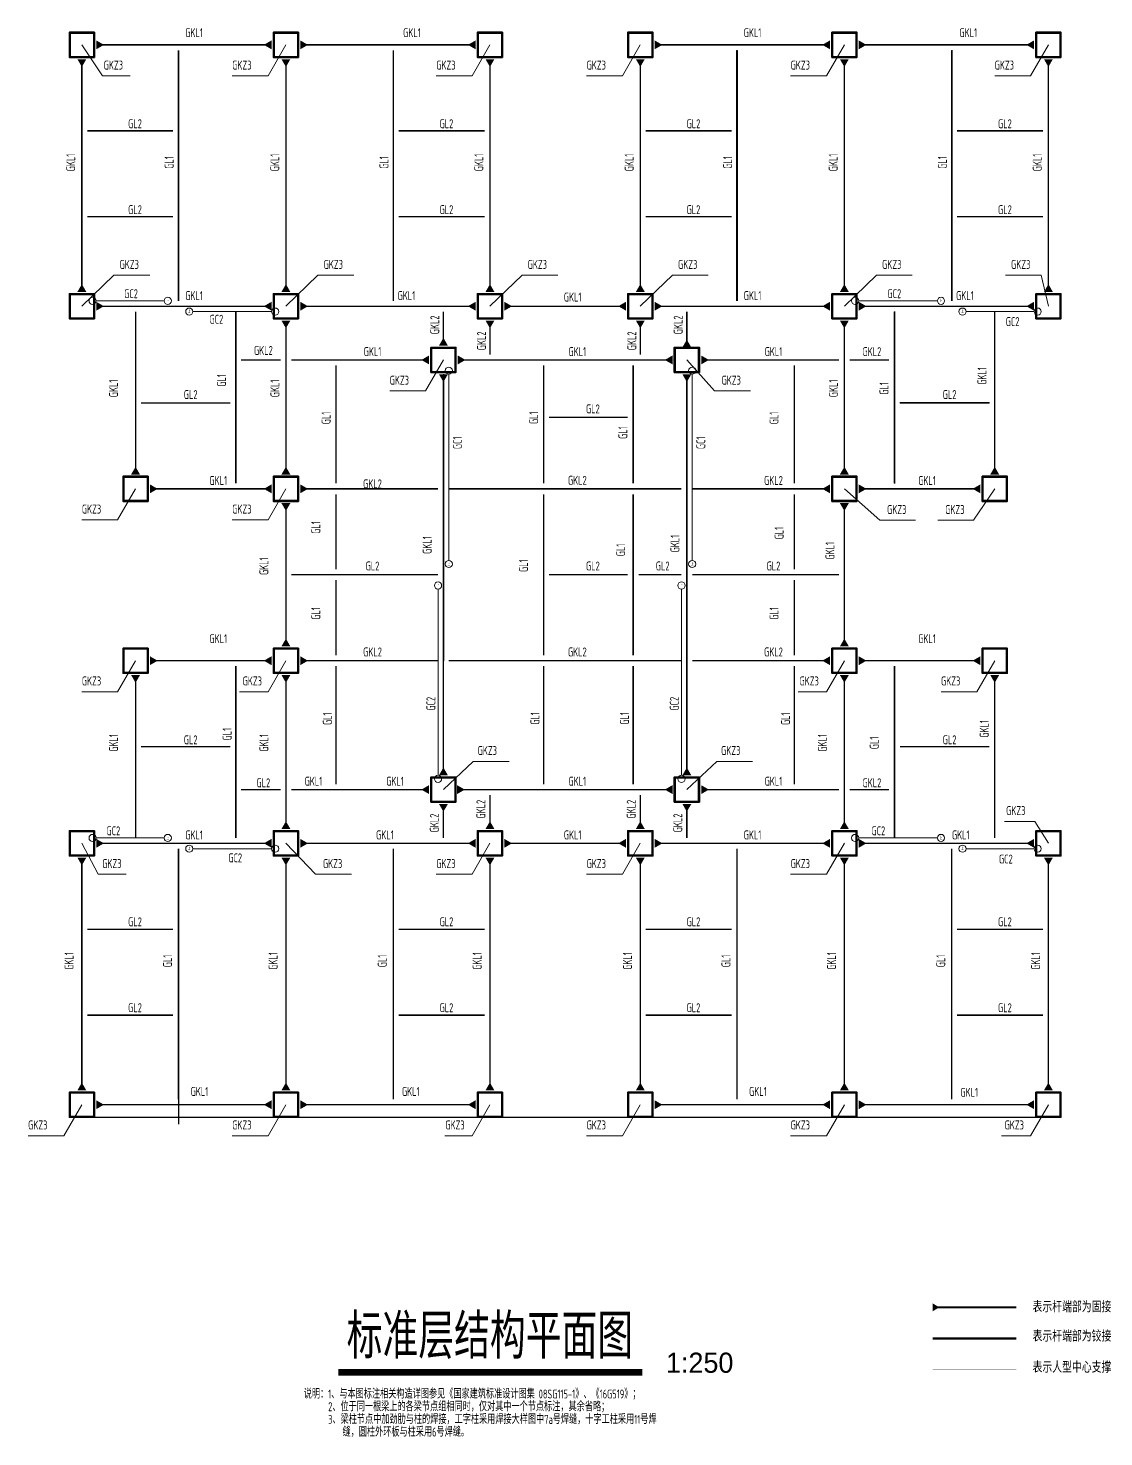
# Model space of a CAD drawing. Extents: x 31132 to 885236, y 345273 to 1212165.
# Drawn here: x 855188 to 885236, y 345273 to 384614 of the extents above; entities that cross this region are included whole.
import ezdxf
from ezdxf.enums import TextEntityAlignment as Align

# ---------------------------------------------------------------- set-up
doc = ezdxf.new("R2010")
doc.units = 0
doc.header["$LTSCALE"] = 1000
doc.linetypes.add('2', pattern=[30, 9, -6, 9, -6])
doc.linetypes.add('虚线', pattern=[500, 300, -200])
doc.layers.get('0').update_dxf_attribs({"linetype": 'CONTINUOUS'})
for name, color, linetype in [('TEXT', 7, 'CONTINUOUS'), ('图名', 7, 'CONTINUOUS'), ('实线', 7, 'CONTINUOUS'), ('支撑构件', 6, '2'), ('文字', 7, 'CONTINUOUS'), ('钢柱', 2, 'CONTINUOUS')]:
    doc.layers.add(name, color=color, linetype=linetype)
for name, color, linetype, lineweight in [('砼柱', 2, 'CONTINUOUS', 35), ('说明', 7, 'CONTINUOUS', 18), ('钢支撑', 211, 'CONTINUOUS', 18)]:
    doc.layers.add(name, color=color, linetype=linetype, lineweight=lineweight)
doc.styles.add('FS', font='')
doc.styles.add('TSSD_Rein', font='tssdeng.shx', dxfattribs={"width": 0.7, "bigfont": 'hztxt.shx'})
doc.styles.add('样式 1', font='yjkeng.shx', dxfattribs={"width": 0.7, "height": 250, "bigfont": 'yjkchn.shx'})
doc.styles.get('FS').set_extended_font_data('Structure Fonts')

msp = doc.modelspace()

# ---------------------------------------------------------------- hatches: boundary and pattern name
at = {"layer": '实线', "linetype": 'Continuous', "lineweight": -3}
for points in [[(857088.3, 384023.62), (857088.3, 384273.62), (857304.81, 384148.62)], [(861988.3, 384273.62), (861988.3, 384023.62), (861771.79, 384148.62)], [(862788.3, 384023.62), (862788.3, 384273.62), (863004.81, 384148.62)], [(867688.3, 384273.62), (867688.3, 384023.62), (867471.79, 384148.62)], [(872688.3, 384023.62), (872688.3, 384273.62), (872904.81, 384148.62)], [(877588.3, 384273.62), (877588.3, 384023.62), (877371.79, 384148.62)], [(878388.3, 384023.62), (878388.3, 384273.62), (878604.81, 384148.62)], [(883288.3, 384273.62), (883288.3, 384023.62), (883071.79, 384148.62)], [(856563.3, 383748.62), (856813.3, 383748.62), (856688.3, 383532.12)], [(862263.3, 383748.62), (862513.3, 383748.62), (862388.3, 383532.12)], [(867963.3, 383748.62), (868213.3, 383748.62), (868088.3, 383532.12)], [(872163.3, 383748.62), (872413.3, 383748.62), (872288.3, 383532.12)], [(877863.3, 383748.62), (878113.3, 383748.62), (877988.3, 383532.12)], [(883563.3, 383748.62), (883813.3, 383748.62), (883688.3, 383532.12)], [(856813.3, 377248.62), (856563.3, 377248.62), (856688.3, 377465.13)], [(862513.3, 377248.62), (862263.3, 377248.62), (862388.3, 377465.13)], [(868213.3, 377248.62), (867963.3, 377248.62), (868088.3, 377465.13)], [(872413.3, 377248.62), (872163.3, 377248.62), (872288.3, 377465.13)], [(878113.3, 377248.62), (877863.3, 377248.62), (877988.3, 377465.13)], [(883813.3, 377248.62), (883563.3, 377248.62), (883688.3, 377465.13)], [(857088.3, 376723.62), (857088.3, 376973.62), (857304.81, 376848.62)], [(861988.3, 376973.62), (861988.3, 376723.62), (861771.79, 376848.62)], [(862788.3, 376723.62), (862788.3, 376973.62), (863004.81, 376848.62)], [(867688.3, 376973.62), (867688.3, 376723.62), (867471.79, 376848.62)], [(868488.3, 376723.62), (868488.3, 376973.62), (868704.81, 376848.62)], [(871888.3, 376973.62), (871888.3, 376723.62), (871671.79, 376848.62)], [(872688.3, 376723.62), (872688.3, 376973.62), (872904.81, 376848.62)], [(877588.3, 376973.62), (877588.3, 376723.62), (877371.79, 376848.62)], [(878388.3, 376723.62), (878388.3, 376973.62), (878604.81, 376848.62)], [(883288.3, 376973.62), (883288.3, 376723.62), (883071.79, 376848.62)], [(862263.3, 376448.62), (862513.3, 376448.62), (862388.3, 376232.12)], [(867963.3, 376448.62), (868213.3, 376448.62), (868088.3, 376232.12)], [(872163.3, 376448.62), (872413.3, 376448.62), (872288.3, 376232.12)], [(877863.3, 376448.62), (878113.3, 376448.62), (877988.3, 376232.12)], [(866913.3, 375748.62), (866663.3, 375748.62), (866788.3, 375965.13)], [(873713.3, 375698.62), (873463.3, 375698.62), (873588.3, 375915.13)], [(866388.3, 375473.62), (866388.3, 375223.62), (866171.79, 375348.62)], [(867188.3, 375223.62), (867188.3, 375473.62), (867404.81, 375348.62)], [(873188.3, 375473.62), (873188.3, 375223.62), (872971.79, 375348.62)], [(873988.3, 375223.62), (873988.3, 375473.62), (874204.81, 375348.62)], [(866663.3, 374948.62), (866913.3, 374948.62), (866788.3, 374732.12)], [(873463.3, 374948.62), (873713.3, 374948.62), (873588.3, 374732.12)], [(858313.3, 372148.62), (858063.3, 372148.62), (858188.3, 372365.13)], [(862513.3, 372148.62), (862263.3, 372148.62), (862388.3, 372365.13)], [(878113.3, 372148.62), (877863.3, 372148.62), (877988.3, 372365.13)], [(882313.3, 372148.62), (882063.3, 372148.62), (882188.3, 372365.13)], [(858588.3, 371623.62), (858588.3, 371873.62), (858804.81, 371748.62)], [(861988.3, 371873.62), (861988.3, 371623.62), (861771.79, 371748.62)], [(862788.3, 371623.62), (862788.3, 371873.62), (863004.81, 371748.62)], [(877588.3, 371873.62), (877588.3, 371623.62), (877371.79, 371748.62)], [(878388.3, 371623.62), (878388.3, 371873.62), (878604.81, 371748.62)], [(881788.3, 371873.62), (881788.3, 371623.62), (881571.79, 371748.62)], [(862263.3, 371348.62), (862513.3, 371348.62), (862388.3, 371132.12)], [(877863.3, 371348.62), (878113.3, 371348.62), (877988.3, 371132.12)], [(862513.3, 367348.62), (862263.3, 367348.62), (862388.3, 367565.13)], [(878113.3, 367348.62), (877863.3, 367348.62), (877988.3, 367565.13)], [(858588.3, 366823.62), (858588.3, 367073.62), (858804.81, 366948.62)], [(861988.3, 367073.62), (861988.3, 366823.62), (861771.79, 366948.62)], [(862788.3, 366823.62), (862788.3, 367073.62), (863004.81, 366948.62)], [(877588.3, 367073.62), (877588.3, 366823.62), (877371.79, 366948.62)], [(878388.3, 366823.62), (878388.3, 367073.62), (878604.81, 366948.62)], [(881788.3, 367073.62), (881788.3, 366823.62), (881571.79, 366948.62)], [(858063.3, 366548.62), (858313.3, 366548.62), (858188.3, 366332.12)], [(862263.3, 366548.62), (862513.3, 366548.62), (862388.3, 366332.12)], [(877863.3, 366548.62), (878113.3, 366548.62), (877988.3, 366332.12)], [(882063.3, 366548.62), (882313.3, 366548.62), (882188.3, 366332.12)], [(866913.3, 363748.62), (866663.3, 363748.62), (866788.3, 363965.13)], [(873713.3, 363748.62), (873463.3, 363748.62), (873588.3, 363965.13)], [(866388.3, 363473.62), (866388.3, 363223.62), (866171.79, 363348.62)], [(867168.3, 363223.62), (867168.3, 363473.62), (867384.81, 363348.62)], [(873188.3, 363473.62), (873188.3, 363223.62), (872971.79, 363348.62)], [(873988.3, 363223.62), (873988.3, 363473.62), (874204.81, 363348.62)], [(866663.3, 362948.62), (866913.3, 362948.62), (866788.3, 362732.12)], [(873463.3, 362948.62), (873713.3, 362948.62), (873588.3, 362732.12)], [(862513.3, 362248.62), (862263.3, 362248.62), (862388.3, 362465.13)], [(868213.3, 362248.62), (867963.3, 362248.62), (868088.3, 362465.13)], [(872413.3, 362248.62), (872163.3, 362248.62), (872288.3, 362465.13)], [(878113.3, 362248.62), (877863.3, 362248.62), (877988.3, 362465.13)], [(857088.3, 361723.62), (857088.3, 361973.62), (857304.81, 361848.62)], [(861988.3, 361973.62), (861988.3, 361723.62), (861771.79, 361848.62)], [(862788.3, 361723.62), (862788.3, 361973.62), (863004.81, 361848.62)], [(867688.3, 361973.62), (867688.3, 361723.62), (867471.79, 361848.62)], [(868488.3, 361723.62), (868488.3, 361973.62), (868704.81, 361848.62)], [(871888.3, 361973.62), (871888.3, 361723.62), (871671.79, 361848.62)], [(872688.3, 361723.62), (872688.3, 361973.62), (872904.81, 361848.62)], [(877588.3, 361973.62), (877588.3, 361723.62), (877371.79, 361848.62)], [(878388.3, 361723.62), (878388.3, 361973.62), (878604.81, 361848.62)], [(883288.3, 361973.62), (883288.3, 361723.62), (883071.79, 361848.62)], [(856563.3, 361448.62), (856813.3, 361448.62), (856688.3, 361232.12)], [(862263.3, 361448.62), (862513.3, 361448.62), (862388.3, 361232.12)], [(867963.3, 361448.62), (868213.3, 361448.62), (868088.3, 361232.12)], [(872163.3, 361448.62), (872413.3, 361448.62), (872288.3, 361232.12)], [(877863.3, 361448.62), (878113.3, 361448.62), (877988.3, 361232.12)], [(883563.3, 361448.62), (883813.3, 361448.62), (883688.3, 361232.12)], [(856813.3, 354948.62), (856563.3, 354948.62), (856688.3, 355165.13)], [(862513.3, 354948.62), (862263.3, 354948.62), (862388.3, 355165.13)], [(868213.3, 354948.62), (867963.3, 354948.62), (868088.3, 355165.13)], [(872413.3, 354948.62), (872163.3, 354948.62), (872288.3, 355165.13)], [(878113.3, 354948.62), (877863.3, 354948.62), (877988.3, 355165.13)], [(883813.3, 354948.62), (883563.3, 354948.62), (883688.3, 355165.13)], [(857088.3, 354423.62), (857088.3, 354673.62), (857304.81, 354548.62)], [(861988.3, 354673.62), (861988.3, 354423.62), (861771.79, 354548.62)], [(862788.3, 354423.62), (862788.3, 354673.62), (863004.81, 354548.62)], [(867688.3, 354673.62), (867688.3, 354423.62), (867471.79, 354548.62)], [(872688.3, 354423.62), (872688.3, 354673.62), (872904.81, 354548.62)], [(877588.3, 354673.62), (877588.3, 354423.62), (877371.79, 354548.62)], [(878388.3, 354423.62), (878388.3, 354673.62), (878604.81, 354548.62)], [(883288.3, 354673.62), (883288.3, 354423.62), (883071.79, 354548.62)]]:
    msp.add_hatch(color=4, dxfattribs=at).paths.add_polyline_path(points)

# ---------------------------------------------------------------- linework, layer by layer
at = {"color": 4, "linetype": 'ByBlock'}
for p, q in [((859388.3, 354698.62), (859388.3, 354002.67)), ((856338.3, 354198.62), (884038.3, 354198.62))]:
    msp.add_line(p, q, dxfattribs=at)
at = {"color": 4, "linetype": 'ByBlock', "const_width": 40}
for points in [[(857088.3, 384148.62), (861988.3, 384148.62)], [(867688.3, 384148.62), (862788.3, 384148.62)], [(877588.3, 384148.62), (872688.3, 384148.62)], [(878388.3, 384148.62), (883288.3, 384148.62)], [(856688.3, 377248.62), (856688.3, 383748.62)], [(862388.3, 377248.62), (862388.3, 383748.62)], [(868088.3, 377248.62), (868088.3, 383748.62)], [(872288.3, 377248.62), (872288.3, 383748.62)], [(877988.3, 377248.62), (877988.3, 383748.62)], [(883688.3, 377248.62), (883688.3, 383748.62)], [(857088.3, 376848.62), (861988.3, 376848.62)], [(858188.3, 372148.62), (858188.3, 376698.62)], [(867688.3, 376848.62), (862788.3, 376848.62)], [(866788.3, 375748.62), (866788.3, 376698.62)], [(871888.3, 376848.62), (868488.3, 376848.62)], [(877588.3, 376848.62), (872688.3, 376848.62)], [(873588.3, 375748.62), (873588.3, 376698.62)], [(878388.3, 376848.62), (883288.3, 376848.62)], [(882188.3, 372148.62), (882188.3, 376698.62)], [(862388.3, 372148.62), (862388.3, 376448.62)], [(868088.3, 375498.62), (868088.3, 376448.62)], [(872288.3, 375498.62), (872288.3, 376448.62)], [(877988.3, 372148.62), (877988.3, 376448.62)], [(866388.3, 375348.62), (862538.3, 375348.62)], [(873188.3, 375348.62), (867188.3, 375348.62)], [(873988.3, 375348.62), (877838.3, 375348.62)], [(866788.3, 363748.62), (866788.3, 374948.62)], [(873588.3, 363748.62), (873588.3, 374948.62)], [(858588.3, 371748.62), (861988.3, 371748.62)], [(862788.3, 371748.62), (866638.3, 371748.62)], [(877588.3, 371748.62), (873738.3, 371748.62)], [(878388.3, 371748.62), (881788.3, 371748.62)], [(862388.3, 367348.62), (862388.3, 371348.62)], [(877988.3, 367348.62), (877988.3, 371348.62)], [(858588.3, 366948.62), (861988.3, 366948.62)], [(862788.3, 366948.62), (866638.3, 366948.62)], [(877588.3, 366948.62), (873738.3, 366948.62)], [(878388.3, 366948.62), (881788.3, 366948.62)], [(858188.3, 361998.62), (858188.3, 366548.62)], [(862388.3, 362248.62), (862388.3, 366548.62)], [(877988.3, 362248.62), (877988.3, 366548.62)], [(882188.3, 361998.62), (882188.3, 366548.62)], [(866388.3, 363348.62), (862538.3, 363348.62)], [(873188.3, 363348.62), (867188.3, 363348.62)], [(868088.3, 362248.62), (868088.3, 363198.62)], [(872288.3, 362248.62), (872288.3, 363198.62)], [(873988.3, 363348.62), (877838.3, 363348.62)], [(866788.3, 361998.62), (866788.3, 362948.62)], [(873588.3, 361998.62), (873588.3, 362948.62)], [(857088.3, 361848.62), (861988.3, 361848.62)], [(867688.3, 361848.62), (862788.3, 361848.62)], [(871888.3, 361848.62), (868488.3, 361848.62)], [(877588.3, 361848.62), (872688.3, 361848.62)], [(878388.3, 361848.62), (883288.3, 361848.62)], [(856688.3, 354948.62), (856688.3, 361448.62)], [(862388.3, 354948.62), (862388.3, 361448.62)], [(868088.3, 354948.62), (868088.3, 361448.62)], [(872288.3, 354948.62), (872288.3, 361448.62)], [(877988.3, 354948.62), (877988.3, 361448.62)], [(883688.3, 354948.62), (883688.3, 361448.62)], [(857088.3, 354548.62), (861988.3, 354548.62)], [(867688.3, 354548.62), (862788.3, 354548.62)], [(877588.3, 354548.62), (872688.3, 354548.62)], [(878388.3, 354548.62), (883288.3, 354548.62)]]:
    msp.add_lwpolyline(points, dxfattribs=at)
at = {"color": 3, "linetype": 'ByBlock', "const_width": 40}
for points in [[(859388.3, 383998.62), (859388.3, 376998.62)], [(865388.3, 383998.62), (865388.3, 376998.62)], [(856838.3, 381748.62), (859238.3, 381748.62)], [(865538.3, 381748.62), (867938.3, 381748.62)], [(872438.3, 381748.62), (874838.3, 381748.62)], [(881138.3, 381748.62), (883538.3, 381748.62)], [(859238.3, 379348.62), (856838.3, 379348.62)], [(867938.3, 379348.62), (865538.3, 379348.62)], [(874838.3, 379348.62), (872438.3, 379348.62)], [(883538.3, 379348.62), (881138.3, 379348.62)], [(860988.3, 371898.62), (860988.3, 376698.62)], [(879388.3, 376698.62), (879388.3, 371898.62)], [(862238.3, 375348.62), (861138.3, 375348.62)], [(878138.3, 375348.62), (879238.3, 375348.62)], [(863788.3, 375198.62), (863788.3, 371898.62)], [(869588.3, 375198.62), (869588.3, 371898.62)], [(872088.3, 375198.62), (872088.3, 371898.62)], [(876588.3, 375198.62), (876588.3, 371898.62)], [(860838.3, 374148.62), (858338.3, 374148.62)], [(879538.3, 374148.62), (882038.3, 374148.62)], [(869738.3, 373748.62), (871938.3, 373748.62)], [(863788.3, 371598.62), (863788.3, 369498.62)], [(866938.3, 371748.62), (873438.3, 371748.96)], [(869588.3, 371598.62), (869588.3, 367098.62)], [(872088.3, 371598.62), (872088.3, 367098.62)], [(876588.3, 371598.62), (876588.3, 369498.62)], [(866638.3, 369348.62), (862538.3, 369348.62)], [(863788.3, 369198.62), (863788.3, 367098.62)], [(871938.3, 369348.62), (869738.3, 369348.62)], [(873438.3, 369348.62), (872238.3, 369348.62)], [(873738.3, 369348.62), (877838.3, 369348.62)], [(876588.3, 369198.62), (876588.3, 367098.62)], [(860988.3, 361998.62), (860988.3, 366798.62)], [(863788.3, 366798.62), (863788.3, 363498.62)], [(866938.3, 366948.62), (873438.3, 366948.62)], [(869588.3, 366798.62), (869588.3, 363498.62)], [(872088.3, 366798.62), (872088.3, 363498.62)], [(876588.3, 366798.62), (876588.3, 363498.62)], [(879388.3, 366798.62), (879388.3, 361998.62)], [(860838.3, 364548.62), (858338.3, 364548.62)], [(879538.3, 364548.62), (882038.3, 364548.62)], [(861138.3, 363348.62), (862238.3, 363348.62)], [(879238.3, 363348.62), (878138.3, 363348.62)], [(859388.3, 361698.62), (859388.3, 354698.62)], [(865388.3, 361698.62), (865388.3, 354698.62)], [(874988.3, 361698.62), (874988.3, 354698.62)], [(880988.3, 361698.62), (880988.3, 354698.62)], [(856838.3, 359448.62), (859238.3, 359448.62)], [(865538.3, 359448.62), (867938.3, 359448.62)], [(872438.3, 359448.62), (874838.3, 359448.62)], [(881138.3, 359448.62), (883538.3, 359448.62)], [(859238.3, 357048.62), (856838.3, 357048.62)], [(867938.3, 357048.62), (865538.3, 357048.62)], [(874838.3, 357048.62), (872438.3, 357048.62)], [(883538.3, 357048.62), (881138.3, 357048.62)]]:
    msp.add_lwpolyline(points, dxfattribs=at)
at = {"layer": '图名', "const_width": 187.5}
msp.add_lwpolyline([(863852.24, 347072.51), (872341.25, 347072.51)], dxfattribs=at)
at = {"layer": '实线', "color": 3, "linetype": 'Continuous', "lineweight": -3}
for p, q in [((874988.3, 383998.62), (874988.3, 381748.62)), ((880988.3, 383998.62), (880988.3, 381748.62)), ((874988.3, 379348.62), (874988.3, 376998.62)), ((880988.3, 379348.62), (880988.3, 376998.62)), ((879388.3, 376698.62), (879388.3, 375348.62)), ((879388.3, 374148.62), (879388.3, 371898.62)), ((882038.3, 374148.62), (879538.3, 374148.62))]:
    msp.add_line(p, q, dxfattribs=at)
at = {"layer": '实线', "color": 4, "linetype": 'Continuous', "lineweight": -3}
for p, q in [((866788.3, 374948.62), (866788.3, 371759.62)), ((866788.3, 371759.62), (866788.3, 369348.62)), ((866788.3, 369348.62), (866788.3, 366948.62))]:
    msp.add_line(p, q, dxfattribs=at)
at = {"layer": '实线', "color": 3, "linetype": 'Continuous', "lineweight": -3}
for points, const_width in [([(874988.3, 383998.62), (874988.3, 376998.62)], 50), ([(880988.3, 383998.62), (880988.3, 376998.62)], 50), ([(880452.55, 348022.06), (882796.3, 348022.06)], 62.5)]:
    msp.add_lwpolyline(points, dxfattribs=dict(at, const_width=const_width))
at = {"layer": '实线', "color": 4, "linetype": 'Continuous', "lineweight": -3}
msp.add_lwpolyline([(880452.55, 348889.17, 225, 0, 0), (880640.05, 348889.17, 125, 125, 0)], format="xyseb", dxfattribs=at)
at = {"layer": '实线', "color": 4, "linetype": 'Continuous', "lineweight": -3, "const_width": 62.5}
msp.add_lwpolyline([(880452.55, 348889.17), (882796.3, 348889.17)], dxfattribs=at)
at = {"layer": '支撑构件', "ltscale": 0.01, "const_width": 5.62}
msp.add_lwpolyline([(882796.3, 347159.7), (880452.55, 347159.7)], dxfattribs=at)
at = {"layer": '文字', "lineweight": 18}
for p, q in [((856688.3, 384148.62), (857266.02, 383282.6)), ((862388.3, 384148.62), (861888.3, 383282.6)), ((868088.3, 384148.62), (867588.3, 383282.6)), ((872288.3, 384148.62), (871788.3, 383282.6)), ((877988.3, 384148.62), (877488.3, 383282.6)), ((883688.3, 384148.62), (883188.3, 383282.6)), ((858041.05, 383282.6), (857266.02, 383282.6)), ((861888.3, 383282.6), (860888.3, 383282.6)), ((867588.3, 383282.6), (866588.3, 383282.6)), ((871788.3, 383282.6), (870788.3, 383282.6)), ((877488.3, 383282.6), (876488.3, 383282.6)), ((883188.3, 383282.6), (882188.3, 383282.6)), ((856688.3, 376848.62), (857583.41, 377712.54)), ((858583.41, 377712.54), (857583.41, 377712.54)), ((862388.3, 376848.62), (863283.41, 377712.54)), ((864283.41, 377712.54), (863283.41, 377712.54)), ((868088.3, 376848.62), (868983.41, 377712.54)), ((869983.41, 377712.54), (868983.41, 377712.54)), ((872288.3, 376848.62), (873183.41, 377712.54)), ((874183.41, 377712.54), (873183.41, 377712.54)), ((877988.3, 376848.62), (878883.41, 377712.54)), ((879883.41, 377712.54), (878883.41, 377712.54)), ((883486.12, 377712.54), (882486.12, 377712.54)), ((883688.3, 376848.62), (883486.12, 377712.54)), ((866788.3, 375348.62), (866288.3, 374482.6)), ((873588.3, 375348.62), (874362.96, 374482.6)), ((866288.3, 374482.6), (865288.3, 374482.6)), ((875362.96, 374482.6), (874362.96, 374482.6)), ((858188.3, 371748.62), (857688.3, 370882.6)), ((862388.3, 371748.62), (861888.3, 370882.6)), ((877988.3, 371748.62), (878977.39, 370870.62)), ((882188.3, 371748.62), (881600.07, 370870.62)), ((857688.3, 370882.6), (856688.3, 370882.6)), ((861888.3, 370882.6), (860888.3, 370882.6)), ((879977.39, 370870.62), (878977.39, 370870.62)), ((881600.07, 370870.62), (880600.07, 370870.62)), ((858188.3, 366948.62), (857688.3, 366082.6)), ((862388.3, 366948.62), (861888.3, 366082.6)), ((877988.3, 366948.62), (877488.3, 366082.6)), ((882188.3, 366948.62), (881688.3, 366082.6)), ((857688.3, 366082.6), (856688.3, 366082.6)), ((861888.3, 366082.6), (861091.33, 366082.6)), ((877488.3, 366082.6), (876697.12, 366082.6)), ((881688.3, 366082.6), (880688.3, 366082.6)), ((866788.3, 363348.62), (867622.89, 364130.87)), ((868622.89, 364130.87), (867622.89, 364130.87)), ((873588.3, 363348.62), (874422.89, 364130.87)), ((875422.89, 364130.87), (874422.89, 364130.87)), ((883304.56, 362462.33), (882457.79, 362462.33)), ((883688.3, 361848.62), (883304.56, 362462.33)), ((856688.3, 361848.62), (857141.36, 360982.6)), ((862388.3, 361848.62), (863219.01, 360982.6)), ((868088.3, 361848.62), (867588.3, 360982.6)), ((872288.3, 361848.62), (871788.3, 360982.6)), ((877988.3, 361848.62), (877488.3, 360982.6)), ((857923.93, 360982.6), (857141.36, 360982.6)), ((864219.01, 360982.6), (863219.01, 360982.6)), ((867588.3, 360982.6), (866588.3, 360982.6)), ((871788.3, 360982.6), (870788.3, 360982.6)), ((877488.3, 360982.6), (876488.3, 360982.6)), ((856688.3, 354548.62), (856188.3, 353682.6)), ((862388.3, 354548.62), (861888.3, 353682.6)), ((868088.3, 354548.62), (867588.3, 353682.6)), ((872288.3, 354548.62), (871788.3, 353682.6)), ((877988.3, 354548.62), (877488.3, 353682.6)), ((883688.3, 354548.62), (883188.3, 353682.6)), ((856188.3, 353682.6), (855188.3, 353682.6)), ((861888.3, 353682.6), (860888.3, 353682.6)), ((867588.3, 353682.6), (866830.37, 353682.6)), ((871788.3, 353682.6), (870788.3, 353682.6)), ((877488.3, 353682.6), (876488.3, 353682.6)), ((883188.3, 353682.6), (882373.96, 353682.6))]:
    msp.add_line(p, q, dxfattribs=at)
at = {"layer": '砼柱', "lineweight": 35}
for points in [[(857038.3, 384498.62), (856338.3, 384498.62), (856338.3, 383798.62), (857038.3, 383798.62)], [(862738.3, 384498.62), (862038.3, 384498.62), (862038.3, 383798.62), (862738.3, 383798.62)], [(868438.3, 384498.62), (867738.3, 384498.62), (867738.3, 383798.62), (868438.3, 383798.62)], [(872638.3, 384498.62), (871938.3, 384498.62), (871938.3, 383798.62), (872638.3, 383798.62)], [(878338.3, 384498.62), (877638.3, 384498.62), (877638.3, 383798.62), (878338.3, 383798.62)], [(884038.3, 384498.62), (883338.3, 384498.62), (883338.3, 383798.62), (884038.3, 383798.62)], [(857038.3, 377198.62), (856338.3, 377198.62), (856338.3, 376498.62), (857038.3, 376498.62)], [(862738.3, 377198.62), (862038.3, 377198.62), (862038.3, 376498.62), (862738.3, 376498.62)], [(868438.3, 377198.62), (867738.3, 377198.62), (867738.3, 376498.62), (868438.3, 376498.62)], [(872638.3, 377198.62), (871938.3, 377198.62), (871938.3, 376498.62), (872638.3, 376498.62)], [(878338.3, 377198.62), (877638.3, 377198.62), (877638.3, 376498.62), (878338.3, 376498.62)], [(884038.3, 377198.62), (883338.3, 377198.62), (883338.3, 376498.62), (884038.3, 376498.62)], [(867138.3, 375698.62), (866438.3, 375698.62), (866438.3, 374998.62), (867138.3, 374998.62)], [(873938.3, 375698.62), (873238.3, 375698.62), (873238.3, 374998.62), (873938.3, 374998.62)], [(858538.3, 372098.62), (857838.3, 372098.62), (857838.3, 371398.62), (858538.3, 371398.62)], [(862738.3, 372098.62), (862038.3, 372098.62), (862038.3, 371398.62), (862738.3, 371398.62)], [(878338.3, 372098.62), (877638.3, 372098.62), (877638.3, 371398.62), (878338.3, 371398.62)], [(882538.3, 372098.62), (881838.3, 372098.62), (881838.3, 371398.62), (882538.3, 371398.62)], [(858538.3, 367298.62), (857838.3, 367298.62), (857838.3, 366598.62), (858538.3, 366598.62)], [(862738.3, 367298.62), (862038.3, 367298.62), (862038.3, 366598.62), (862738.3, 366598.62)], [(878338.3, 367298.62), (877638.3, 367298.62), (877638.3, 366598.62), (878338.3, 366598.62)], [(882538.3, 367298.62), (881838.3, 367298.62), (881838.3, 366598.62), (882538.3, 366598.62)], [(867138.3, 363698.62), (866438.3, 363698.62), (866438.3, 362998.62), (867138.3, 362998.62)], [(873938.3, 363698.62), (873238.3, 363698.62), (873238.3, 362998.62), (873938.3, 362998.62)], [(857038.3, 362198.62), (856338.3, 362198.62), (856338.3, 361498.62), (857038.3, 361498.62)], [(862738.3, 362198.62), (862038.3, 362198.62), (862038.3, 361498.62), (862738.3, 361498.62)], [(868438.3, 362198.62), (867738.3, 362198.62), (867738.3, 361498.62), (868438.3, 361498.62)], [(872638.3, 362198.62), (871938.3, 362198.62), (871938.3, 361498.62), (872638.3, 361498.62)], [(878338.3, 362198.62), (877638.3, 362198.62), (877638.3, 361498.62), (878338.3, 361498.62)], [(884038.3, 362198.62), (883338.3, 362198.62), (883338.3, 361498.62), (884038.3, 361498.62)], [(857038.3, 354898.62), (856338.3, 354898.62), (856338.3, 354198.62), (857038.3, 354198.62)], [(862738.3, 354898.62), (862038.3, 354898.62), (862038.3, 354198.62), (862738.3, 354198.62)], [(868438.3, 354898.62), (867738.3, 354898.62), (867738.3, 354198.62), (868438.3, 354198.62)], [(872638.3, 354898.62), (871938.3, 354898.62), (871938.3, 354198.62), (872638.3, 354198.62)], [(878338.3, 354898.62), (877638.3, 354898.62), (877638.3, 354198.62), (878338.3, 354198.62)], [(884038.3, 354898.62), (883338.3, 354898.62), (883338.3, 354198.62), (884038.3, 354198.62)]]:
    msp.add_lwpolyline(points, close=True, dxfattribs=at)
at = {"layer": '钢支撑', "linetype": '虚线', "lineweight": 18}
for p, q in [((857088.3, 376998.62), (858988.3, 376998.62)), ((878388.3, 376998.62), (880588.3, 376998.62)), ((861988.3, 376698.62), (859788.3, 376698.62)), ((883288.3, 376698.62), (881388.3, 376698.62)), ((866938.3, 374948.62), (866938.3, 369748.62)), ((873738.3, 374948.62), (873738.3, 369748.62)), ((866638.3, 363748.62), (866638.3, 368948.62)), ((873438.3, 363748.62), (873438.3, 368948.62)), ((857088.3, 361998.62), (858988.3, 361998.62)), ((878388.3, 361998.62), (880588.3, 361998.62)), ((861988.3, 361698.62), (859788.3, 361698.62)), ((883288.3, 361698.62), (881388.3, 361698.62))]:
    msp.add_line(p, q, dxfattribs=at)
at = {"layer": '钢支撑', "lineweight": 18}
for centre in [(856988.3, 376998.62), (859088.3, 376998.62), (878288.3, 376998.62), (880688.3, 376998.62), (859688.3, 376698.62), (862088.3, 376698.62), (881288.3, 376698.62), (883388.3, 376698.62), (866938.3, 375048.62), (873738.3, 375048.62), (866938.3, 369648.62), (873738.3, 369648.62), (866638.3, 369048.62), (873438.3, 369048.62), (866638.3, 363648.62), (873438.3, 363648.62), (856988.3, 361998.62), (859088.3, 361998.62), (878288.3, 361998.62), (880688.3, 361998.62), (859688.3, 361698.62), (862088.3, 361698.62), (881288.3, 361698.62), (883388.3, 361698.62)]:
    msp.add_circle(centre, 100, dxfattribs=at)
at = {"layer": '钢柱', "lineweight": 35}
for points in [[(856338.3, 384498.62), (857038.3, 384498.62), (857038.3, 383798.62), (856338.3, 383798.62)], [(856358.3, 384478.62), (857018.3, 384478.62), (857018.3, 383818.62), (856358.3, 383818.62)], [(862038.3, 384498.62), (862738.3, 384498.62), (862738.3, 383798.62), (862038.3, 383798.62)], [(862058.3, 384478.62), (862718.3, 384478.62), (862718.3, 383818.62), (862058.3, 383818.62)], [(867738.3, 384498.62), (868438.3, 384498.62), (868438.3, 383798.62), (867738.3, 383798.62)], [(867758.3, 384478.62), (868418.3, 384478.62), (868418.3, 383818.62), (867758.3, 383818.62)], [(871938.3, 384498.62), (872638.3, 384498.62), (872638.3, 383798.62), (871938.3, 383798.62)], [(871958.3, 384478.62), (872618.3, 384478.62), (872618.3, 383818.62), (871958.3, 383818.62)], [(877638.3, 384498.62), (878338.3, 384498.62), (878338.3, 383798.62), (877638.3, 383798.62)], [(877658.3, 384478.62), (878318.3, 384478.62), (878318.3, 383818.62), (877658.3, 383818.62)], [(883338.3, 384498.62), (884038.3, 384498.62), (884038.3, 383798.62), (883338.3, 383798.62)], [(883358.3, 384478.62), (884018.3, 384478.62), (884018.3, 383818.62), (883358.3, 383818.62)], [(856338.3, 377198.62), (857038.3, 377198.62), (857038.3, 376498.62), (856338.3, 376498.62)], [(856358.3, 377178.62), (857018.3, 377178.62), (857018.3, 376518.62), (856358.3, 376518.62)], [(862038.3, 377198.62), (862738.3, 377198.62), (862738.3, 376498.62), (862038.3, 376498.62)], [(862058.3, 377178.62), (862718.3, 377178.62), (862718.3, 376518.62), (862058.3, 376518.62)], [(867738.3, 377198.62), (868438.3, 377198.62), (868438.3, 376498.62), (867738.3, 376498.62)], [(867758.3, 377178.62), (868418.3, 377178.62), (868418.3, 376518.62), (867758.3, 376518.62)], [(871938.3, 377198.62), (872638.3, 377198.62), (872638.3, 376498.62), (871938.3, 376498.62)], [(871958.3, 377178.62), (872618.3, 377178.62), (872618.3, 376518.62), (871958.3, 376518.62)], [(877638.3, 377198.62), (878338.3, 377198.62), (878338.3, 376498.62), (877638.3, 376498.62)], [(877658.3, 377178.62), (878318.3, 377178.62), (878318.3, 376518.62), (877658.3, 376518.62)], [(883338.3, 377198.62), (884038.3, 377198.62), (884038.3, 376498.62), (883338.3, 376498.62)], [(883358.3, 377178.62), (884018.3, 377178.62), (884018.3, 376518.62), (883358.3, 376518.62)], [(866438.3, 375698.62), (867138.3, 375698.62), (867138.3, 374998.62), (866438.3, 374998.62)], [(866458.3, 375678.62), (867118.3, 375678.62), (867118.3, 375018.62), (866458.3, 375018.62)], [(873238.3, 375698.62), (873938.3, 375698.62), (873938.3, 374998.62), (873238.3, 374998.62)], [(873258.3, 375678.62), (873918.3, 375678.62), (873918.3, 375018.62), (873258.3, 375018.62)], [(857838.3, 372098.62), (858538.3, 372098.62), (858538.3, 371398.62), (857838.3, 371398.62)], [(857858.3, 372078.62), (858518.3, 372078.62), (858518.3, 371418.62), (857858.3, 371418.62)], [(862038.3, 372098.62), (862738.3, 372098.62), (862738.3, 371398.62), (862038.3, 371398.62)], [(862058.3, 372078.62), (862718.3, 372078.62), (862718.3, 371418.62), (862058.3, 371418.62)], [(877638.3, 372098.62), (878338.3, 372098.62), (878338.3, 371398.62), (877638.3, 371398.62)], [(877658.3, 372078.62), (878318.3, 372078.62), (878318.3, 371418.62), (877658.3, 371418.62)], [(881838.3, 372098.62), (882538.3, 372098.62), (882538.3, 371398.62), (881838.3, 371398.62)], [(881858.3, 372078.62), (882518.3, 372078.62), (882518.3, 371418.62), (881858.3, 371418.62)], [(857838.3, 367298.62), (858538.3, 367298.62), (858538.3, 366598.62), (857838.3, 366598.62)], [(857858.3, 367278.62), (858518.3, 367278.62), (858518.3, 366618.62), (857858.3, 366618.62)], [(862038.3, 367298.62), (862738.3, 367298.62), (862738.3, 366598.62), (862038.3, 366598.62)], [(862058.3, 367278.62), (862718.3, 367278.62), (862718.3, 366618.62), (862058.3, 366618.62)], [(877638.3, 367298.62), (878338.3, 367298.62), (878338.3, 366598.62), (877638.3, 366598.62)], [(877658.3, 367278.62), (878318.3, 367278.62), (878318.3, 366618.62), (877658.3, 366618.62)], [(881838.3, 367298.62), (882538.3, 367298.62), (882538.3, 366598.62), (881838.3, 366598.62)], [(881858.3, 367278.62), (882518.3, 367278.62), (882518.3, 366618.62), (881858.3, 366618.62)], [(866438.3, 363698.62), (867138.3, 363698.62), (867138.3, 362998.62), (866438.3, 362998.62)], [(866458.3, 363678.62), (867118.3, 363678.62), (867118.3, 363018.62), (866458.3, 363018.62)], [(873238.3, 363698.62), (873938.3, 363698.62), (873938.3, 362998.62), (873238.3, 362998.62)], [(873258.3, 363678.62), (873918.3, 363678.62), (873918.3, 363018.62), (873258.3, 363018.62)], [(856338.3, 362198.62), (857038.3, 362198.62), (857038.3, 361498.62), (856338.3, 361498.62)], [(856358.3, 362178.62), (857018.3, 362178.62), (857018.3, 361518.62), (856358.3, 361518.62)], [(862038.3, 362198.62), (862738.3, 362198.62), (862738.3, 361498.62), (862038.3, 361498.62)], [(862058.3, 362178.62), (862718.3, 362178.62), (862718.3, 361518.62), (862058.3, 361518.62)], [(867738.3, 362198.62), (868438.3, 362198.62), (868438.3, 361498.62), (867738.3, 361498.62)], [(867758.3, 362178.62), (868418.3, 362178.62), (868418.3, 361518.62), (867758.3, 361518.62)], [(871938.3, 362198.62), (872638.3, 362198.62), (872638.3, 361498.62), (871938.3, 361498.62)], [(871958.3, 362178.62), (872618.3, 362178.62), (872618.3, 361518.62), (871958.3, 361518.62)], [(877638.3, 362198.62), (878338.3, 362198.62), (878338.3, 361498.62), (877638.3, 361498.62)], [(877658.3, 362178.62), (878318.3, 362178.62), (878318.3, 361518.62), (877658.3, 361518.62)], [(883338.3, 362198.62), (884038.3, 362198.62), (884038.3, 361498.62), (883338.3, 361498.62)], [(883358.3, 362178.62), (884018.3, 362178.62), (884018.3, 361518.62), (883358.3, 361518.62)], [(856338.3, 354898.62), (857038.3, 354898.62), (857038.3, 354198.62), (856338.3, 354198.62)], [(856358.3, 354878.62), (857018.3, 354878.62), (857018.3, 354218.62), (856358.3, 354218.62)], [(862038.3, 354898.62), (862738.3, 354898.62), (862738.3, 354198.62), (862038.3, 354198.62)], [(862058.3, 354878.62), (862718.3, 354878.62), (862718.3, 354218.62), (862058.3, 354218.62)], [(867738.3, 354898.62), (868438.3, 354898.62), (868438.3, 354198.62), (867738.3, 354198.62)], [(867758.3, 354878.62), (868418.3, 354878.62), (868418.3, 354218.62), (867758.3, 354218.62)], [(871938.3, 354898.62), (872638.3, 354898.62), (872638.3, 354198.62), (871938.3, 354198.62)], [(871958.3, 354878.62), (872618.3, 354878.62), (872618.3, 354218.62), (871958.3, 354218.62)], [(877638.3, 354898.62), (878338.3, 354898.62), (878338.3, 354198.62), (877638.3, 354198.62)], [(877658.3, 354878.62), (878318.3, 354878.62), (878318.3, 354218.62), (877658.3, 354218.62)], [(883338.3, 354898.62), (884038.3, 354898.62), (884038.3, 354198.62), (883338.3, 354198.62)], [(883358.3, 354878.62), (884018.3, 354878.62), (884018.3, 354218.62), (883358.3, 354218.62)]]:
    msp.add_lwpolyline(points, close=True, dxfattribs=at)

# ---------------------------------------------------------------- texts
at = {"layer": 'TEXT', "lineweight": 20, "style": 'TSSD_Rein', "width": 0.8}
for s, p in [('表示杆端部为固接', (883245.69, 348749.83)), ('表示杆端部为铰接', (883245.69, 347931.86)), ('表示人型中心支撑', (883245.69, 347061.84))]:
    msp.add_text(s, height=312.5, dxfattribs=at).set_placement(p)
at = {"layer": 'TEXT', "style": 'TSSD_Rein', "width": 0.8}
msp.add_text('标准层结构平面图', height=1250, dxfattribs=at).set_placement((864085.9, 347456.03))
at = {"layer": '图名', "style": 'FS'}
msp.add_text('1:250', height=562.5, dxfattribs=at).set_placement((873006.14, 346892.72), align=Align.BOTTOM_LEFT)
at = {"layer": '文字', "style": '样式 1', "width": 0.7}
for s, p in [('GKL1', (859823.3, 384363.6)), ('GKL1', (865908.96, 384363.6)), ('GKL1', (875423.3, 384363.6)), ('GKL1', (881449.24, 384363.6)), ('GL2', (858173.3, 381820.69)), ('GL2', (866873.3, 381820.69)), ('GL2', (873773.3, 381820.69)), ('GL2', (882473.3, 381820.69)), ('GL2', (858173.3, 379420.69)), ('GL2', (866873.3, 379420.69)), ('GL2', (873773.3, 379420.69)), ('GL2', (882473.3, 379420.69)), ('GC2', (858062.03, 377073.62)), ('GC2', (879384.85, 377073.62)), ('GKL1', (859823.3, 377020.69)), ('GKL1', (865755.68, 377020.69)), ('GKL1', (870398.3, 376978.5)), ('GKL1', (875423.3, 377020.69)), ('GKL1', (881355.68, 377020.69)), ('GC2', (860446.48, 376359.65)), ('GC2', (882687.85, 376294.63)), ('GKL2', (861758.3, 375489.14)), ('GKL1', (864808.3, 375456.27)), ('GKL1', (870528.3, 375456.27)), ('GKL1', (876008.3, 375456.27)), ('GKL2', (878758.3, 375455.41)), ('GL2', (859728.3, 374257.11)), ('GL2', (880928.3, 374257.11)), ('GL2', (870963.3, 373857.11)), ('GKL1', (860498.3, 371856.27)), ('GKL2', (876008.3, 371857.11)), ('GKL1', (880298.3, 371856.27)), ('GL2', (864808.3, 369468.78)), ('GL2', (870963.3, 369468.78)), ('GL2', (872913.3, 369468.78)), ('GL2', (876008.3, 369468.78)), ('GKL1', (860498.3, 367438.62)), ('GKL1', (880298.3, 367438.62)), ('GKL2', (864808.3, 367068.78)), ('GKL2', (870528.3, 367068.78)), ('GKL2', (876008.3, 367068.78)), ('GL2', (859728.3, 364613.68)), ('GL2', (880928.3, 364614.52)), ('GL2', (861758.3, 363413.68)), ('GKL1', (863158.3, 363457.91)), ('GKL1', (865438.3, 363457.91)), ('GKL1', (870528.3, 363457.91)), ('GKL1', (876008.3, 363457.91)), ('GKL2', (878758.3, 363413.68)), ('GC2', (857568.3, 362073.62)), ('GKL1', (859823.3, 361957.91)), ('GKL1', (865153.84, 361957.91)), ('GKL1', (870398.3, 361957.91)), ('GKL1', (875423.3, 361957.91)), ('GC2', (878938.47, 362073.62)), ('GKL1', (881240.66, 361957.91)), ('GC2', (860971.85, 361317.38)), ('GC2', (882499.33, 361284.81)), ('GL2', (858173.3, 359532.17)), ('GL2', (866873.3, 359532.17)), ('GL2', (873773.3, 359532.17)), ('GL2', (882473.3, 359532.17)), ('GL2', (858173.3, 357132.17)), ('GL2', (866873.3, 357132.17)), ('GL2', (873773.3, 357132.17)), ('GL2', (882473.3, 357132.17)), ('GKL1', (859973.77, 354793.24)), ('GKL1', (865876.46, 354793.24)), ('GKL1', (875573.77, 354793.24)), ('GKL1', (881476.46, 354768.82))]:
    msp.add_text(s, height=250, dxfattribs=at).set_placement(p, align=Align.CENTER)
for p in [(857298.93, 383382.6), (860888.3, 383382.6), (866588.3, 383382.6), (870788.3, 383382.6), (876488.3, 383382.6), (882188.3, 383382.6), (857742.39, 377815.99), (863442.39, 377815.99), (869142.39, 377815.99), (873342.39, 377815.99), (879042.39, 377815.99), (882645.1, 377815.99), (865288.3, 374582.6), (874558.9, 374582.6), (856688.3, 370982.6), (860888.3, 370982.6), (879182.5, 370970.62), (880805.18, 370970.62), (856688.3, 366182.6), (861180.63, 366182.6), (876736.18, 366182.6), (880688.3, 366182.6), (867745.49, 364240.29), (874545.49, 364240.29), (882508.41, 362562.33), (857257.74, 361082.6), (863422.86, 361082.6), (866588.3, 361082.6), (870788.3, 361082.6), (876488.3, 361082.6), (855188.3, 353782.6), (860888.3, 353782.6), (866842.51, 353782.6), (870788.3, 353782.6), (876488.3, 353782.6), (882465.91, 353782.6)]:
    msp.add_text('GKZ3', height=250, dxfattribs=at).set_placement(p, align=Align.BOTTOM_LEFT)
for s, rotation, p in [('GKL1', 90.000003, (856501.55, 380863.62)), ('GL1', 90.000003, (859251.55, 380863.62)), ('GKL1', 90.000003, (862201.55, 380863.62)), ('GL1', 90.000003, (865251.55, 380863.62)), ('GKL1', 90.000003, (867901.55, 380863.62)), ('GKL1', 90.000003, (872101.55, 380863.62)), ('GL1', 90.000003, (874851.55, 380863.62)), ('GKL1', 90.000003, (877801.55, 380863.62)), ('GL1', 90.000003, (880851.55, 380863.62)), ('GKL1', 90.000003, (883501.55, 380863.62)), ('GKL2', 90.000003, (866671.37, 376327.6)), ('GKL2', 90.000003, (873471.37, 376327.6)), ('GKL2', 90.000003, (867976.92, 375881.65)), ('GKL2', 90.000003, (872176.92, 375881.65)), ('GL1', 90.000003, (860712.14, 374778.32)), ('GKL1', 90.000003, (881957.78, 374902.17)), ('GKL1', 90.000003, (857698.3, 374553.62)), ('GKL1', 90.000003, (862206.69, 374553.62)), ('GKL1', 90.000003, (877806.69, 374553.62)), ('GL1', 90.000003, (879220.43, 374553.62)), ('GL1', 90.000003, (863634.8, 373728.62)), ('GL1', 90.000003, (869434.8, 373733.57)), ('GL1', 90.000003, (876148.3, 373728.62)), ('GL1', 90.000003, (871926.32, 373319.16)), ('GC1', 90.000003, (867303.01, 373034.15)), ('GC1', 90.000003, (874103.01, 373034.15)), ('GKL2', 0.143223, (864807.33, 371762.31)), ('GKL2', -0.092674, (870528.93, 371862.06)), ('GL1', 90.000003, (863348.3, 370668.62)), ('GL1', 90.000003, (876289.33, 370514.15)), ('GKL1', 90.000003, (866458.72, 370177.61)), ('GKL1', 90.000003, (873380.35, 370220.62)), ('GKL1', 90.000003, (877712.14, 370019.17)), ('GL1', 90.000003, (871864.59, 370042.28)), ('GKL1', 90.000003, (861898.3, 369588.62)), ('GL1', 90.000003, (869148.3, 369602.65)), ('GL1', 90.000003, (863348.3, 368268.62)), ('GL1', 90.000003, (876148.3, 368268.62)), ('GC2', 90.000003, (866563.3, 365748.62)), ('GC2', 90.000003, (873363.3, 365748.62)), ('GL1', 90.000003, (869470.17, 365338.38)), ('GL1', 90.000003, (871970.17, 365338.38)), ('GL1', 90.000003, (863670.17, 365328.62)), ('GL1', 90.000003, (876470.17, 365328.62)), ('GKL1', 90.000003, (882020.17, 365044.85)), ('GKL1', 90.000003, (857698.3, 364653.62)), ('GL1', 90.000003, (860870.17, 364896.47)), ('GKL1', 90.000003, (861898.3, 364653.62)), ('GKL1', 90.000003, (877498.3, 364653.62)), ('GL1', 90.000003, (878948.3, 364653.62)), ('GKL2', 90.000003, (867959.45, 362802.41)), ('GKL2', 90.000003, (872159.45, 362802.41)), ('GKL2', 90.000003, (866659.45, 362417.15)), ('GKL2', 90.000003, (873459.45, 362417.15)), ('GKL1', 90.000003, (856455.1, 358563.62)), ('GL1', 90.000003, (859205.1, 358563.62)), ('GKL1', 90.000003, (862155.1, 358563.62)), ('GL1', 90.000003, (865205.1, 358563.62)), ('GKL1', 90.000003, (867855.1, 358563.62)), ('GKL1', 90.000003, (872055.1, 358563.62)), ('GL1', 90.000003, (874805.1, 358563.62)), ('GKL1', 90.000003, (877755.1, 358563.62)), ('GL1', 90.000003, (880805.1, 358563.62)), ('GKL1', 90.000003, (883455.1, 358563.62))]:
    msp.add_text(s, height=250, rotation=rotation, dxfattribs=at).set_placement(p, align=Align.CENTER)
at = {"layer": '说明', "insert": (862886.57, 346593.59), "char_height": 250, "attachment_point": 1, "line_spacing_factor": 0.85, "style": '样式 1'}
msp.add_mtext('说明：1、与本图标注相关构造详图参见《国家建筑标准设计图集 08SG115-1》、《16G519》；\\P\u3000\u3000\u30002、位于同一根梁上的各梁节点组相同时，仅对其中一个节点标注，其余省略；\\P\u3000\u3000\u30003、梁柱节点中加劲肋与柱的焊接，工字柱采用焊接大样图中7a号焊缝，十字工柱采用11号焊\\P          缝，圆柱外环板与柱采用6号焊缝。', dxfattribs=at)
at = {"layer": '钢支撑', "style": '样式 1', "width": 0.7}
for p in [(859088.3, 376998.62), (880688.3, 376998.62), (859688.3, 376698.62), (881288.3, 376698.62), (866938.3, 369648.62), (873738.3, 369648.62), (866638.3, 369048.62), (873438.3, 369048.62), (859088.3, 361998.62), (880688.3, 361998.62), (859688.3, 361698.62), (881288.3, 361698.62)]:
    msp.add_text('上', height=80, dxfattribs=at).set_placement(p, align=Align.MIDDLE_CENTER)

doc.saveas('drawing.dxf')
